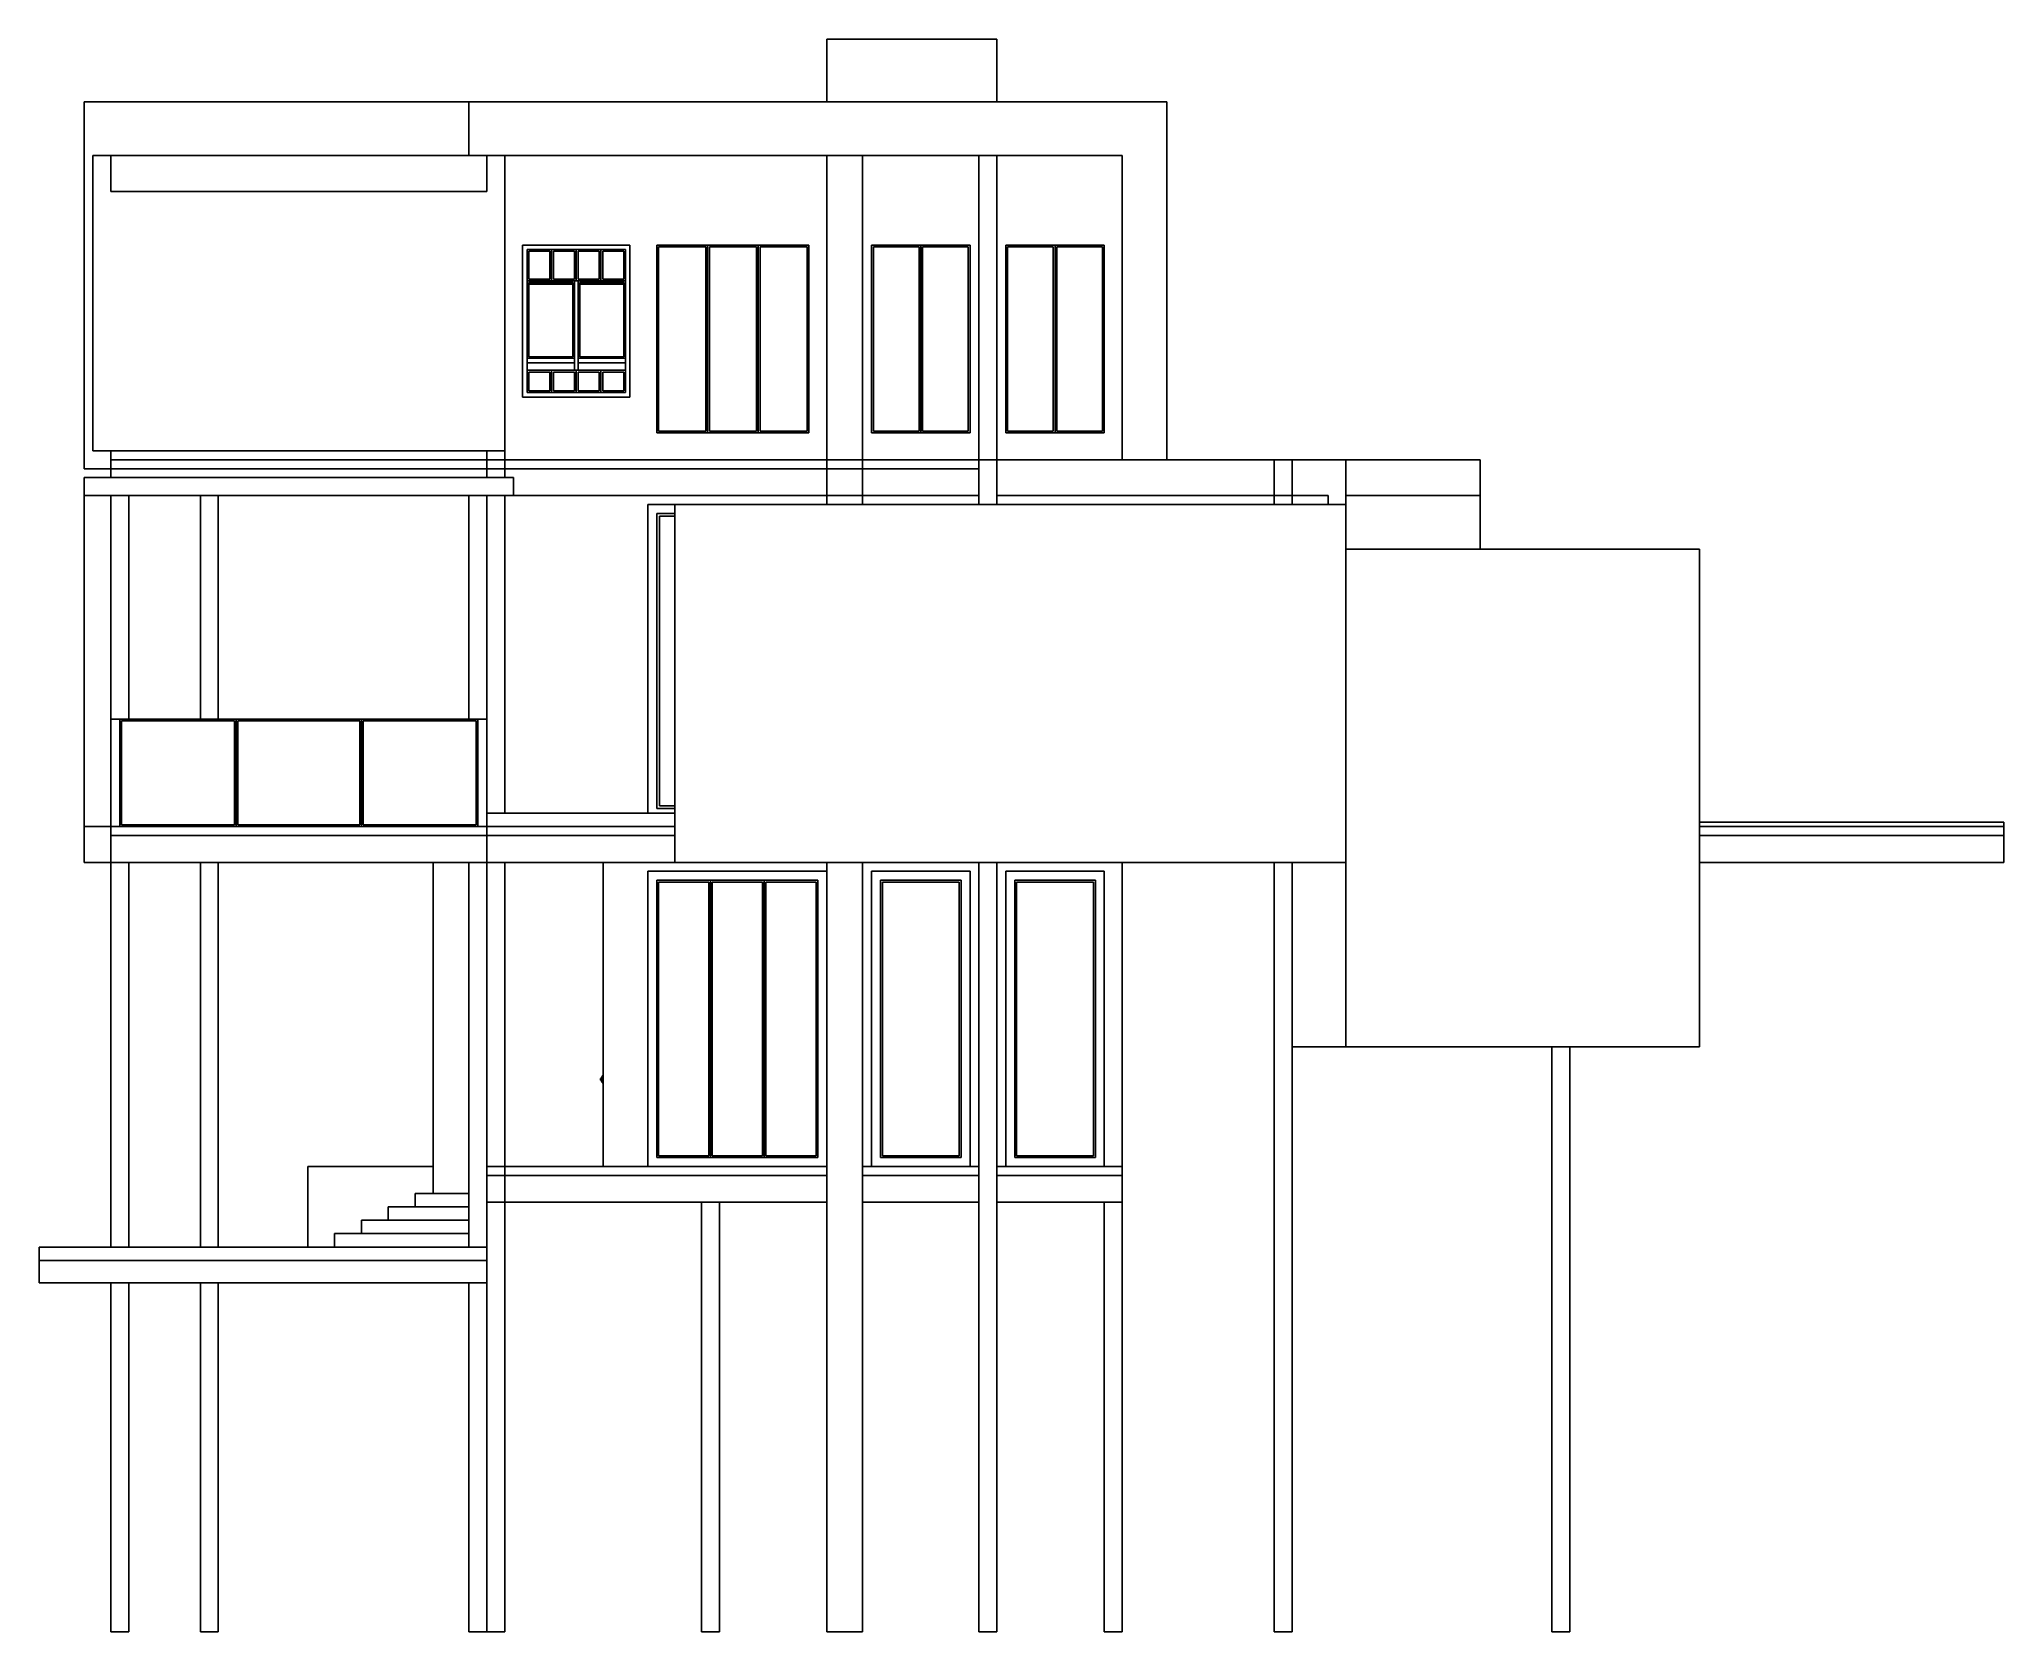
# Model space of a CAD drawing. Extents: x -10.9 to 11.1, y -8.9 to 8.9.
import ezdxf

# ---------------------------------------------------------------- set-up
doc = ezdxf.new("R2010")
doc.units = 0
doc.layers.get('0').update_dxf_attribs({"linetype": 'CONTINUOUS'})

msp = doc.modelspace()

# ---------------------------------------------------------------- linework, layer by layer
for p, q in [((-2.059, 8.2), (-2.059, 8.9)), ((-2.059, 8.9), (-0.159, 8.9)), ((-0.159, 8.2), (-0.159, 8.9)), ((-6.059, 8.2), (-10.359, 8.2)), ((-10.359, 4.1), (-10.359, 8.2)), ((-2.059, 8.2), (-6.059, 8.2)), ((-6.059, 8.2), (-6.059, 7.6)), ((-2.059, 8.2), (-0.159, 8.2)), ((1.741, 8.2), (-0.159, 8.2)), ((1.741, 8.2), (1.741, 4.2)), ((-10.059, 7.6), (-10.259, 7.6)), ((-10.259, 4.3), (-10.259, 7.6)), ((-10.059, 7.2), (-10.059, 7.6)), ((-10.059, 7.6), (-6.059, 7.6)), ((-5.859, 7.6), (-6.059, 7.6)), ((-5.859, 7.6), (-5.859, 7.2)), ((-5.859, 7.6), (-5.659, 7.6)), ((-5.659, 7.6), (-5.659, 4.3)), ((-5.659, 7.6), (-2.059, 7.6)), ((-2.059, 4.2), (-2.059, 7.6)), ((-2.059, 7.6), (-1.659, 7.6)), ((-1.659, 4.2), (-1.659, 7.6)), ((-1.659, 7.6), (-0.359, 7.6)), ((-0.359, 4.2), (-0.359, 7.6)), ((-0.359, 7.6), (-0.159, 7.6)), ((-0.159, 4.2), (-0.159, 7.6)), ((-0.159, 7.6), (1.241, 7.6)), ((1.241, 7.6), (1.241, 4.2)), ((-10.059, 7.2), (-5.859, 7.2)), ((-4.259, 6.6), (-5.459, 6.6)), ((-5.459, 6.6), (-5.459, 4.9)), ((-4.259, 4.9), (-4.259, 6.6)), ((-3.959, 6.6), (-3.959, 4.5)), ((-3.392, 6.6), (-3.959, 6.6)), ((-2.826, 6.6), (-3.392, 6.6)), ((-3.392, 4.5), (-3.392, 6.6)), ((-2.259, 6.6), (-2.826, 6.6)), ((-2.826, 4.5), (-2.826, 6.6)), ((-2.259, 4.5), (-2.259, 6.6)), ((-1.559, 6.6), (-1.559, 4.5)), ((-1.009, 6.6), (-1.559, 6.6)), ((-1.009, 4.5), (-1.009, 6.6)), ((-0.459, 6.6), (-1.009, 6.6)), ((-0.459, 4.5), (-0.459, 6.6)), ((-0.059, 6.6), (-0.059, 4.5)), ((0.491, 6.6), (-0.059, 6.6)), ((0.491, 4.5), (0.491, 6.6)), ((1.041, 6.6), (0.491, 6.6)), ((1.041, 4.5), (1.041, 6.6)), ((-5.409, 6.55), (-5.409, 6.2)), ((-5.134, 6.55), (-5.409, 6.55)), ((-5.154, 6.53), (-5.389, 6.53)), ((-5.389, 6.53), (-5.389, 6.22)), ((-5.154, 6.22), (-5.154, 6.53)), ((-5.134, 6.2), (-5.134, 6.55)), ((-4.859, 6.55), (-5.134, 6.55)), ((-4.879, 6.53), (-5.114, 6.53)), ((-5.114, 6.53), (-5.114, 6.22)), ((-4.879, 6.22), (-4.879, 6.53)), ((-4.859, 6.55), (-4.859, 6.2)), ((-4.584, 6.55), (-4.859, 6.55)), ((-4.604, 6.53), (-4.839, 6.53)), ((-4.839, 6.53), (-4.839, 6.22)), ((-4.604, 6.22), (-4.604, 6.53)), ((-4.309, 6.55), (-4.584, 6.55)), ((-4.584, 6.55), (-4.584, 6.2)), ((-4.329, 6.53), (-4.564, 6.53)), ((-4.564, 6.53), (-4.564, 6.22)), ((-4.329, 6.22), (-4.329, 6.53)), ((-4.309, 6.2), (-4.309, 6.55)), ((-3.412, 6.58), (-3.939, 6.58)), ((-3.939, 6.58), (-3.939, 4.52)), ((-3.412, 4.52), (-3.412, 6.58)), ((-2.846, 6.58), (-3.372, 6.58)), ((-3.372, 6.58), (-3.372, 4.52)), ((-2.846, 4.52), (-2.846, 6.58)), ((-2.279, 6.58), (-2.806, 6.58)), ((-2.806, 6.58), (-2.806, 4.52)), ((-2.279, 4.52), (-2.279, 6.58)), ((-1.029, 6.58), (-1.539, 6.58)), ((-1.539, 6.58), (-1.539, 4.52)), ((-1.029, 4.52), (-1.029, 6.58)), ((-0.479, 6.58), (-0.989, 6.58)), ((-0.989, 6.58), (-0.989, 4.52)), ((-0.479, 4.52), (-0.479, 6.58)), ((0.471, 6.58), (-0.039, 6.58)), ((-0.039, 6.58), (-0.039, 4.52)), ((0.471, 4.52), (0.471, 6.58)), ((1.021, 6.58), (0.511, 6.58)), ((0.511, 6.58), (0.511, 4.52)), ((1.021, 4.52), (1.021, 6.58)), ((-5.134, 6.2), (-5.409, 6.2)), ((-5.409, 6.2), (-5.409, 5.334)), ((-5.389, 6.22), (-5.154, 6.22)), ((-4.899, 6.183), (-5.389, 6.183)), ((-5.389, 6.183), (-5.389, 6.163)), ((-4.899, 6.163), (-5.389, 6.163)), ((-5.389, 6.163), (-5.389, 5.351)), ((-4.879, 6.2), (-5.134, 6.2)), ((-5.114, 6.22), (-4.879, 6.22)), ((-4.899, 6.183), (-4.899, 6.163)), ((-4.899, 5.351), (-4.899, 6.163)), ((-4.859, 6.2), (-4.879, 6.2)), ((-4.879, 5.334), (-4.879, 6.2)), ((-4.859, 6.2), (-4.839, 6.2)), ((-4.839, 6.22), (-4.604, 6.22)), ((-4.839, 6.2), (-4.584, 6.2)), ((-4.839, 6.2), (-4.839, 5.334)), ((-4.329, 6.183), (-4.819, 6.183)), ((-4.819, 6.183), (-4.819, 6.163)), ((-4.329, 6.163), (-4.819, 6.163)), ((-4.819, 6.163), (-4.819, 5.351)), ((-4.584, 6.2), (-4.309, 6.2)), ((-4.564, 6.22), (-4.329, 6.22)), ((-4.329, 6.183), (-4.329, 6.163)), ((-4.329, 5.351), (-4.329, 6.163)), ((-4.309, 5.334), (-4.309, 6.2)), ((-5.409, 5.334), (-4.879, 5.334)), ((-5.409, 5.334), (-5.409, 5.284)), ((-5.409, 5.284), (-4.879, 5.284)), ((-5.409, 5.284), (-5.409, 5.2)), ((-5.389, 5.351), (-4.899, 5.351)), ((-4.879, 5.334), (-4.879, 5.284)), ((-4.879, 5.2), (-4.879, 5.284)), ((-4.839, 5.334), (-4.309, 5.334)), ((-4.839, 5.334), (-4.839, 5.284)), ((-4.839, 5.2), (-4.839, 5.284)), ((-4.839, 5.284), (-4.309, 5.284)), ((-4.819, 5.351), (-4.329, 5.351)), ((-4.309, 5.334), (-4.309, 5.284)), ((-4.309, 5.2), (-4.309, 5.284)), ((-5.409, 5.2), (-5.409, 4.95)), ((-5.134, 5.2), (-5.409, 5.2)), ((-5.154, 5.18), (-5.389, 5.18)), ((-5.389, 5.18), (-5.389, 4.97)), ((-5.154, 4.97), (-5.154, 5.18)), ((-5.134, 5.2), (-5.134, 4.95)), ((-4.879, 5.2), (-5.134, 5.2)), ((-4.879, 5.18), (-5.114, 5.18)), ((-5.114, 5.18), (-5.114, 4.97)), ((-4.859, 5.2), (-4.879, 5.2)), ((-4.879, 4.97), (-4.879, 5.18)), ((-4.859, 4.95), (-4.859, 5.2)), ((-4.859, 5.2), (-4.839, 5.2)), ((-4.839, 5.2), (-4.584, 5.2)), ((-4.604, 5.18), (-4.839, 5.18)), ((-4.839, 5.18), (-4.839, 4.97)), ((-4.604, 4.97), (-4.604, 5.18)), ((-4.584, 4.95), (-4.584, 5.2)), ((-4.584, 5.2), (-4.309, 5.2)), ((-4.329, 5.18), (-4.564, 5.18)), ((-4.564, 5.18), (-4.564, 4.97)), ((-4.329, 4.97), (-4.329, 5.18)), ((-4.309, 4.95), (-4.309, 5.2)), ((-5.459, 4.9), (-4.259, 4.9)), ((-5.409, 4.95), (-5.134, 4.95)), ((-5.389, 4.97), (-5.154, 4.97)), ((-5.134, 4.95), (-4.859, 4.95)), ((-5.114, 4.97), (-4.879, 4.97)), ((-4.859, 4.95), (-4.584, 4.95)), ((-4.839, 4.97), (-4.604, 4.97)), ((-4.584, 4.95), (-4.309, 4.95)), ((-4.564, 4.97), (-4.329, 4.97)), ((-3.959, 4.5), (-3.392, 4.5)), ((-3.939, 4.52), (-3.412, 4.52)), ((-3.392, 4.5), (-2.826, 4.5)), ((-3.372, 4.52), (-2.846, 4.52)), ((-2.826, 4.5), (-2.259, 4.5)), ((-2.806, 4.52), (-2.279, 4.52)), ((-1.559, 4.5), (-1.009, 4.5)), ((-1.539, 4.52), (-1.029, 4.52)), ((-1.009, 4.5), (-0.459, 4.5)), ((-0.989, 4.52), (-0.479, 4.52)), ((-0.059, 4.5), (0.491, 4.5)), ((-0.039, 4.52), (0.471, 4.52)), ((0.491, 4.5), (1.041, 4.5)), ((0.511, 4.52), (1.021, 4.52)), ((-10.259, 4.3), (-10.059, 4.3)), ((-10.059, 4.3), (-10.059, 4.2)), ((-10.059, 4.3), (-5.859, 4.3)), ((-5.859, 4.2), (-10.059, 4.2)), ((-10.059, 4.2), (-10.059, 4.1)), ((-5.859, 4.3), (-5.659, 4.3)), ((-5.859, 4.2), (-5.859, 4.3)), ((-5.859, 4.2), (-5.859, 4.1)), ((-5.859, 4.2), (-5.659, 4.2)), ((-5.659, 4.2), (-5.659, 4.3)), ((-5.659, 4.2), (-2.059, 4.2)), ((-5.659, 4.1), (-5.659, 4.2)), ((-2.059, 4.2), (-1.659, 4.2)), ((-2.059, 4.1), (-2.059, 4.2)), ((-1.659, 4.2), (-0.359, 4.2)), ((-1.659, 4.1), (-1.659, 4.2)), ((-0.159, 4.2), (-0.359, 4.2)), ((-0.359, 4.1), (-0.359, 4.2)), ((-0.159, 3.8), (-0.159, 4.2)), ((1.241, 4.2), (-0.159, 4.2)), ((1.741, 4.2), (1.241, 4.2)), ((2.941, 4.2), (1.741, 4.2)), ((3.141, 4.2), (2.941, 4.2)), ((2.941, 3.8), (2.941, 4.2)), ((3.741, 4.2), (3.141, 4.2)), ((3.141, 3.8), (3.141, 4.2)), ((3.741, 3.8), (3.741, 4.2)), ((3.741, 4.2), (5.241, 4.2)), ((5.241, 4.2), (5.241, 3.8)), ((-10.359, 4.1), (-10.059, 4.1)), ((-10.059, 4), (-10.359, 4)), ((-10.359, 3.8), (-10.359, 4)), ((-10.059, 4.1), (-10.059, 4)), ((-10.059, 4.1), (-5.859, 4.1)), ((-5.859, 4), (-10.059, 4)), ((-5.859, 4.1), (-5.859, 4)), ((-5.859, 4.1), (-5.659, 4.1)), ((-5.659, 4), (-5.859, 4)), ((-5.659, 4), (-5.659, 4.1)), ((-5.659, 4.1), (-2.059, 4.1)), ((-5.559, 4), (-5.659, 4)), ((-5.559, 3.8), (-5.559, 4)), ((-2.059, 3.8), (-2.059, 4.1)), ((-2.059, 4.1), (-1.659, 4.1)), ((-1.659, 3.8), (-1.659, 4.1)), ((-1.659, 4.1), (-0.359, 4.1)), ((-0.359, 3.8), (-0.359, 4.1)), ((-10.359, 3.8), (-10.359, 0.1)), ((-10.059, 3.8), (-10.359, 3.8)), ((-10.059, 1.3), (-10.059, 3.8)), ((-10.059, 3.8), (-9.859, 3.8)), ((-9.859, 1.3), (-9.859, 3.8)), ((-9.859, 3.8), (-9.059, 3.8)), ((-9.059, 1.3), (-9.059, 3.8)), ((-9.059, 3.8), (-8.859, 3.8)), ((-8.859, 1.3), (-8.859, 3.8)), ((-8.859, 3.8), (-6.059, 3.8)), ((-6.059, 1.3), (-6.059, 3.8)), ((-6.059, 3.8), (-5.859, 3.8)), ((-5.859, 3.8), (-5.659, 3.8)), ((-5.859, 1.3), (-5.859, 3.8)), ((-5.659, 0.25), (-5.659, 3.8)), ((-5.659, 3.8), (-5.559, 3.8)), ((-2.059, 3.8), (-5.559, 3.8)), ((-2.059, 3.7), (-2.059, 3.8)), ((-1.659, 3.8), (-2.059, 3.8)), ((-1.659, 3.7), (-1.659, 3.8)), ((-0.359, 3.8), (-1.659, 3.8)), ((-0.359, 3.7), (-0.359, 3.8)), ((2.941, 3.8), (-0.159, 3.8)), ((-0.159, 3.7), (-0.159, 3.8)), ((2.941, 3.7), (2.941, 3.8)), ((3.141, 3.8), (2.941, 3.8)), ((3.141, 3.7), (3.141, 3.8)), ((3.541, 3.8), (3.141, 3.8)), ((3.541, 3.7), (3.541, 3.8)), ((3.741, 3.8), (5.241, 3.8)), ((3.741, 3.7), (3.741, 3.8)), ((5.241, 3.8), (5.241, 3.2)), ((-4.059, 3.7), (-4.059, 0.25)), ((-3.759, 3.7), (-4.059, 3.7)), ((-3.759, 3.6), (-3.959, 3.6)), ((-3.959, 3.6), (-3.959, 0.3)), ((-3.759, 3.57), (-3.929, 3.57)), ((-3.929, 3.57), (-3.929, 0.33)), ((-3.759, 3.7), (-3.759, 3.6)), ((-2.059, 3.7), (-3.759, 3.7)), ((-3.759, 3.6), (-3.759, 3.57)), ((-3.759, 3.57), (-3.759, 0.91)), ((-1.659, 3.7), (-2.059, 3.7)), ((-0.359, 3.7), (-1.659, 3.7)), ((-0.159, 3.7), (-0.359, 3.7)), ((2.941, 3.7), (-0.159, 3.7)), ((3.141, 3.7), (2.941, 3.7)), ((3.541, 3.7), (3.141, 3.7)), ((3.741, 3.7), (3.541, 3.7)), ((3.741, 3.2), (3.741, 3.7)), ((5.241, 3.2), (3.741, 3.2)), ((3.741, 3.2), (3.741, -0.3)), ((5.241, 3.2), (7.691, 3.2)), ((7.691, 0.15), (7.691, 3.2)), ((-10.059, 1.3), (-9.959, 1.3)), ((-10.059, 0.1), (-10.059, 1.3)), ((-9.959, 1.3), (-9.959, 0.1)), ((-9.859, 1.3), (-9.959, 1.3)), ((-8.679, 1.28), (-9.939, 1.28)), ((-9.939, 1.28), (-9.939, 0.12)), ((-9.059, 1.3), (-9.859, 1.3)), ((-8.859, 1.3), (-9.059, 1.3)), ((-8.659, 1.3), (-8.859, 1.3)), ((-8.679, 0.12), (-8.679, 1.28)), ((-7.259, 1.3), (-8.659, 1.3)), ((-8.659, 1.3), (-8.659, 0.1)), ((-7.279, 1.28), (-8.639, 1.28)), ((-8.639, 1.28), (-8.639, 0.12)), ((-7.279, 0.12), (-7.279, 1.28)), ((-7.259, 1.3), (-7.259, 0.1)), ((-6.059, 1.3), (-7.259, 1.3)), ((-5.979, 1.28), (-7.239, 1.28)), ((-7.239, 1.28), (-7.239, 0.12)), ((-5.959, 1.3), (-6.059, 1.3)), ((-5.979, 0.12), (-5.979, 1.28)), ((-5.959, 0.1), (-5.959, 1.3)), ((-5.859, 1.3), (-5.959, 1.3)), ((-5.859, 0.25), (-5.859, 1.3)), ((-3.759, 0.91), (-3.759, 0.91)), ((-3.759, 0.91), (-3.759, 0.909)), ((-3.759, 0.91), (-3.759, 0.909)), ((-3.759, 0.909), (-3.759, 0.33)), ((-5.859, 0.25), (-5.659, 0.25)), ((-5.859, 0.1), (-5.859, 0.25)), ((-5.659, 0.25), (-4.059, 0.25)), ((-4.059, 0.25), (-3.759, 0.25)), ((-3.959, 0.3), (-3.759, 0.3)), ((-3.929, 0.33), (-3.759, 0.33)), ((-3.759, 0.33), (-3.759, 0.3)), ((-3.759, 0.3), (-3.759, 0.25)), ((-3.759, 0.25), (-3.759, 0.1)), ((-10.059, 0.1), (-10.359, 0.1)), ((-10.359, 0.1), (-10.359, -0.3)), ((-9.959, 0.1), (-10.059, 0.1)), ((-10.059, 0.1), (-10.059, 0)), ((-5.859, 0), (-10.059, 0)), ((-8.659, 0.1), (-9.959, 0.1)), ((-9.939, 0.12), (-8.679, 0.12)), ((-7.259, 0.1), (-8.659, 0.1)), ((-8.639, 0.12), (-7.279, 0.12)), ((-7.259, 0.1), (-5.959, 0.1)), ((-7.239, 0.12), (-5.979, 0.12)), ((-5.859, 0.1), (-5.959, 0.1)), ((-3.759, 0.1), (-5.859, 0.1)), ((-5.859, 0), (-5.859, 0.1)), ((-5.859, 0), (-3.759, 0)), ((-5.859, 0), (-5.859, -0.3)), ((-3.759, 0.1), (-3.759, 0)), ((-3.759, 0), (-3.759, -0.3)), ((11.091, 0.15), (7.691, 0.15)), ((7.691, 0.1), (7.691, 0.15)), ((7.691, 0), (7.691, 0.1)), ((7.691, 0.1), (11.091, 0.1)), ((7.691, 0), (11.091, 0)), ((7.691, -0.3), (7.691, 0)), ((11.091, 0.15), (11.091, 0.1)), ((11.091, 0), (11.091, 0.1)), ((11.091, 0), (11.091, -0.3)), ((-10.059, 0), (-10.059, -0.3)), ((-10.059, -0.3), (-10.359, -0.3)), ((-10.059, -4.6), (-10.059, -0.3)), ((-9.859, -0.3), (-10.059, -0.3)), ((-9.859, -0.3), (-9.059, -0.3)), ((-9.859, -4.6), (-9.859, -0.3)), ((-9.059, -4.6), (-9.059, -0.3)), ((-8.859, -0.3), (-9.059, -0.3)), ((-8.859, -0.3), (-6.459, -0.3)), ((-8.859, -4.6), (-8.859, -0.3)), ((-6.459, -0.3), (-6.459, -3.7)), ((-6.059, -0.3), (-6.459, -0.3)), ((-6.059, -0.3), (-6.059, -4)), ((-5.859, -0.3), (-6.059, -0.3)), ((-5.859, -0.3), (-5.659, -0.3)), ((-5.859, -3.7), (-5.859, -0.3)), ((-5.659, -0.3), (-4.559, -0.3)), ((-5.659, -3.7), (-5.659, -0.3)), ((-3.759, -0.3), (-4.559, -0.3)), ((-4.559, -0.3), (-4.559, -2.685)), ((-2.059, -0.4), (-4.059, -0.4)), ((-4.059, -0.4), (-4.059, -3.7)), ((-2.059, -0.3), (-3.759, -0.3)), ((-2.059, -0.4), (-2.059, -0.3)), ((-2.059, -0.3), (-1.659, -0.3)), ((-2.059, -3.7), (-2.059, -0.4)), ((-1.659, -3.7), (-1.659, -0.3)), ((-1.659, -0.3), (-0.359, -0.3)), ((-0.459, -0.4), (-1.559, -0.4)), ((-1.559, -0.4), (-1.559, -3.7)), ((-0.459, -3.7), (-0.459, -0.4)), ((-0.359, -3.7), (-0.359, -0.3)), ((-0.359, -0.3), (-0.159, -0.3)), ((-0.159, -0.3), (1.241, -0.3)), ((-0.159, -3.7), (-0.159, -0.3)), ((1.041, -0.4), (-0.059, -0.4)), ((-0.059, -0.4), (-0.059, -3.7)), ((1.041, -3.7), (1.041, -0.4)), ((1.241, -0.3), (2.941, -0.3)), ((1.241, -3.7), (1.241, -0.3)), ((2.941, -8.9), (2.941, -0.3)), ((2.941, -0.3), (3.141, -0.3)), ((3.141, -2.362), (3.141, -0.3)), ((3.141, -0.3), (3.741, -0.3)), ((3.741, -0.3), (3.741, -2.362)), ((7.691, -2.362), (7.691, -0.3)), ((7.691, -0.3), (11.091, -0.3)), ((-3.959, -0.5), (-3.959, -3.6)), ((-3.359, -0.5), (-3.959, -0.5)), ((-3.379, -0.52), (-3.939, -0.52)), ((-3.939, -0.52), (-3.939, -3.58)), ((-3.379, -3.58), (-3.379, -0.52)), ((-2.759, -0.5), (-3.359, -0.5)), ((-3.359, -3.6), (-3.359, -0.5)), ((-2.779, -0.52), (-3.339, -0.52)), ((-3.339, -0.52), (-3.339, -3.58)), ((-2.779, -3.58), (-2.779, -0.52)), ((-2.759, -3.6), (-2.759, -0.5)), ((-2.159, -0.5), (-2.759, -0.5)), ((-2.179, -0.52), (-2.739, -0.52)), ((-2.739, -0.52), (-2.739, -3.58)), ((-2.179, -3.58), (-2.179, -0.52)), ((-2.159, -3.6), (-2.159, -0.5)), ((-1.459, -0.5), (-1.459, -3.6)), ((-0.559, -0.5), (-1.459, -0.5)), ((-0.579, -0.52), (-1.439, -0.52)), ((-1.439, -0.52), (-1.439, -3.58)), ((-0.579, -3.58), (-0.579, -0.52)), ((-0.559, -3.6), (-0.559, -0.5)), ((0.041, -0.5), (0.041, -3.6)), ((0.941, -0.5), (0.041, -0.5)), ((0.921, -0.52), (0.061, -0.52)), ((0.061, -0.52), (0.061, -3.58)), ((0.921, -3.58), (0.921, -0.52)), ((0.941, -3.6), (0.941, -0.5)), ((3.741, -2.362), (3.141, -2.362)), ((3.141, -8.9), (3.141, -2.362)), ((6.041, -2.362), (3.741, -2.362)), ((6.041, -8.9), (6.041, -2.362)), ((6.241, -2.362), (6.041, -2.362)), ((6.241, -8.9), (6.241, -2.362)), ((7.691, -2.362), (6.241, -2.362)), ((-4.589, -2.735), (-4.589, -2.715)), ((-4.579, -2.715), (-4.589, -2.715)), ((-4.579, -2.735), (-4.589, -2.735)), ((-4.569, -2.705), (-4.579, -2.705)), ((-4.579, -2.705), (-4.579, -2.715)), ((-4.579, -2.735), (-4.579, -2.715)), ((-4.579, -2.735), (-4.579, -2.745)), ((-4.569, -2.745), (-4.579, -2.745)), ((-4.569, -2.685), (-4.569, -2.705)), ((-4.559, -2.685), (-4.569, -2.685)), ((-4.569, -2.745), (-4.569, -2.705)), ((-4.569, -2.745), (-4.569, -2.765)), ((-4.559, -2.765), (-4.569, -2.765)), ((-4.559, -2.685), (-4.559, -2.765)), ((-4.559, -3.7), (-4.559, -2.765)), ((-7.859, -4.6), (-7.859, -3.7)), ((-6.459, -3.7), (-7.859, -3.7)), ((-6.459, -3.7), (-6.459, -4)), ((-5.859, -3.8), (-5.859, -3.7)), ((-5.659, -3.7), (-5.859, -3.7)), ((-4.559, -3.7), (-5.659, -3.7)), ((-5.659, -3.8), (-5.659, -3.7)), ((-4.559, -3.7), (-4.059, -3.7)), ((-4.059, -3.7), (-2.059, -3.7)), ((-3.959, -3.6), (-3.359, -3.6)), ((-3.939, -3.58), (-3.379, -3.58)), ((-3.359, -3.6), (-2.759, -3.6)), ((-3.339, -3.58), (-2.779, -3.58)), ((-2.759, -3.6), (-2.159, -3.6)), ((-2.739, -3.58), (-2.179, -3.58)), ((-2.059, -3.8), (-2.059, -3.7)), ((-1.659, -3.7), (-1.559, -3.7)), ((-1.659, -3.8), (-1.659, -3.7)), ((-1.559, -3.7), (-0.459, -3.7)), ((-1.459, -3.6), (-0.559, -3.6)), ((-1.439, -3.58), (-0.579, -3.58)), ((-0.459, -3.7), (-0.359, -3.7)), ((-0.359, -3.8), (-0.359, -3.7)), ((-0.159, -3.7), (-0.059, -3.7)), ((-0.159, -3.8), (-0.159, -3.7)), ((-0.059, -3.7), (1.041, -3.7)), ((0.041, -3.6), (0.941, -3.6)), ((0.061, -3.58), (0.921, -3.58)), ((1.041, -3.7), (1.241, -3.7)), ((1.241, -3.7), (1.241, -3.8)), ((-5.659, -3.8), (-5.859, -3.8)), ((-5.859, -4.1), (-5.859, -3.8)), ((-2.059, -3.8), (-5.659, -3.8)), ((-5.659, -4.1), (-5.659, -3.8)), ((-2.059, -4.1), (-2.059, -3.8)), ((-0.359, -3.8), (-1.659, -3.8)), ((-1.659, -4.1), (-1.659, -3.8)), ((-0.359, -4.1), (-0.359, -3.8)), ((1.241, -3.8), (-0.159, -3.8)), ((-0.159, -4.1), (-0.159, -3.8)), ((1.241, -4.1), (1.241, -3.8)), ((-6.959, -4.15), (-6.959, -4.3)), ((-6.659, -4.15), (-6.959, -4.15)), ((-6.659, -4), (-6.659, -4.15)), ((-6.659, -4), (-6.459, -4)), ((-6.059, -4.15), (-6.659, -4.15)), ((-6.459, -4), (-6.059, -4)), ((-6.059, -4.15), (-6.059, -4)), ((-6.059, -4.3), (-6.059, -4.15)), ((-5.859, -4.1), (-5.659, -4.1)), ((-5.859, -4.6), (-5.859, -4.1)), ((-5.659, -8.9), (-5.659, -4.1)), ((-3.459, -4.1), (-5.659, -4.1)), ((-3.459, -8.9), (-3.459, -4.1)), ((-3.459, -4.1), (-3.259, -4.1)), ((-3.259, -8.9), (-3.259, -4.1)), ((-3.259, -4.1), (-2.059, -4.1)), ((-2.059, -8.9), (-2.059, -4.1)), ((-1.659, -8.9), (-1.659, -4.1)), ((-1.659, -4.1), (-0.359, -4.1)), ((-0.359, -8.9), (-0.359, -4.1)), ((-0.159, -8.9), (-0.159, -4.1)), ((-0.159, -4.1), (1.041, -4.1)), ((1.041, -8.9), (1.041, -4.1)), ((1.041, -4.1), (1.241, -4.1)), ((1.241, -8.9), (1.241, -4.1)), ((-7.259, -4.3), (-7.259, -4.45)), ((-6.959, -4.3), (-7.259, -4.3)), ((-6.059, -4.3), (-6.959, -4.3)), ((-6.059, -4.45), (-6.059, -4.3)), ((-10.859, -4.6), (-10.859, -4.75)), ((-10.059, -4.6), (-10.859, -4.6)), ((-10.059, -4.6), (-9.859, -4.6)), ((-9.059, -4.6), (-9.859, -4.6)), ((-8.859, -4.6), (-9.059, -4.6)), ((-7.859, -4.6), (-8.859, -4.6)), ((-7.559, -4.6), (-7.859, -4.6)), ((-7.559, -4.45), (-7.559, -4.6)), ((-7.259, -4.45), (-7.559, -4.45)), ((-6.059, -4.6), (-7.559, -4.6)), ((-6.059, -4.45), (-7.259, -4.45)), ((-6.059, -4.6), (-6.059, -4.45)), ((-6.059, -4.6), (-5.859, -4.6)), ((-5.859, -4.6), (-5.859, -4.75)), ((-5.859, -4.75), (-10.859, -4.75)), ((-10.859, -5), (-10.859, -4.75)), ((-5.859, -5), (-5.859, -4.75)), ((-10.059, -5), (-10.859, -5)), ((-10.059, -8.9), (-10.059, -5)), ((-10.059, -5), (-9.859, -5)), ((-9.859, -5), (-9.059, -5)), ((-9.859, -8.9), (-9.859, -5)), ((-9.059, -8.9), (-9.059, -5)), ((-9.059, -5), (-8.859, -5)), ((-8.859, -5), (-6.059, -5)), ((-8.859, -8.9), (-8.859, -5)), ((-6.059, -8.9), (-6.059, -5)), ((-6.059, -5), (-5.859, -5)), ((-5.859, -8.9), (-5.859, -5)), ((-10.059, -8.9), (-9.859, -8.9)), ((-9.059, -8.9), (-8.859, -8.9)), ((-6.059, -8.9), (-5.859, -8.9)), ((-5.659, -8.9), (-5.859, -8.9)), ((-3.459, -8.9), (-3.259, -8.9)), ((-2.059, -8.9), (-1.659, -8.9)), ((-0.359, -8.9), (-0.159, -8.9)), ((1.041, -8.9), (1.241, -8.9)), ((2.941, -8.9), (3.141, -8.9)), ((6.041, -8.9), (6.241, -8.9))]:
    msp.add_line(p, q)

doc.saveas('drawing.dxf')
